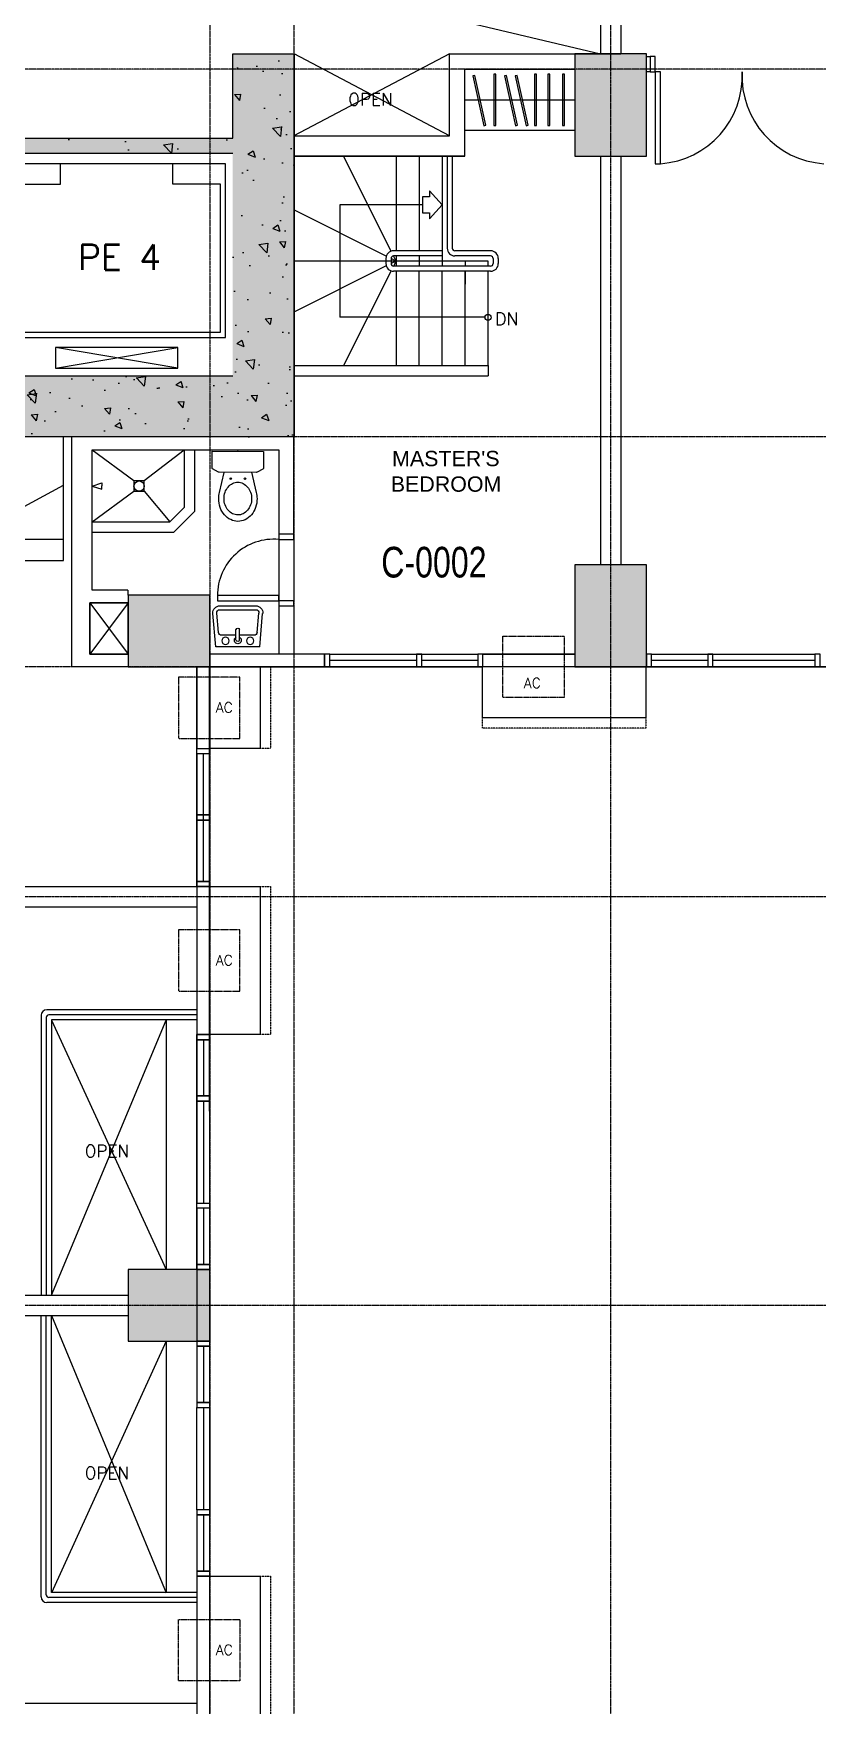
# Model space of a CAD drawing. Header units: inches. Extents: x -189245 to 740841, y -215444 to 469401.
# Drawn here: x -33593 to -25916, y -132898 to -116531 of the extents above; entities that cross this region are included whole.
import ezdxf
from ezdxf.enums import TextEntityAlignment as Align

# ---------------------------------------------------------------- set-up
doc = ezdxf.new("R2010")
doc.units = ezdxf.units.IN
doc.header["$LTSCALE"] = 10
doc.header["$MEASUREMENT"] = 0
for name, pattern in [('GRID NORMAL$0$GRID BASEMENT$0$GRID GROUND$0$GRID$0$$0$PHANTOM', [2.5, 1.25, -0.25, 0.25, -0.25, 0.25, -0.25]), ('HIDDEN', [0.375, 0.25, -0.125]), ('HIDDEN2', [0.1875, 0.125, -0.0625])]:
    doc.linetypes.add(name, pattern=pattern)
for name, color, linetype in [('1', 1, 'Continuous'), ('A-BEAM', 1, 'Continuous'), ('A-CMU PLASTER', 8, 'Continuous'), ('A-CMU WALL', 4, 'Continuous'), ('A-COLUMN HATCH', 252, 'Continuous'), ('A-DOOR', 1, 'Continuous'), ('A-ELEVATOR', 2, 'Continuous'), ('A-EQUIPMENT', 2, 'Continuous'), ('A-EQUIPTMENT', 1, 'Continuous'), ('A-FIXTURES', 2, 'Continuous'), ('A-FIXTURES-RefEdit0', 2, 'Continuous'), ('A-GRID', 8, 'Continuous'), ('A-HATCH COLUMN', 252, 'Continuous'), ('A-HATCH GRAVEL', 8, 'Continuous'), ('A-HATCH-RC', 252, 'Continuous'), ('A-RAILING', 2, 'Continuous'), ('A-SHEARWALL', 6, 'Continuous'), ('A-STAIR', 1, 'Continuous'), ('A-TEXT', 3, 'Continuous'), ('A-UNIT NUMBER', 2, 'Continuous'), ('A-WINDOW', 2, 'Continuous'), ('CABINET', 1, 'Continuous'), ('COLUMN', 6, 'Continuous'), ('TEXT', 3, 'Continuous'), ('TSG- Column Label', 4, 'Continuous'), ('TSG- plaster', 4, 'Continuous'), ('TSG- PRE CAST', 4, 'Continuous'), ('TSG- WALL 100', 244, 'Continuous'), ('TSG-DIM_WINDWS', 1, 'Continuous')]:
    doc.layers.add(name, color=color, linetype=linetype)
doc.layers.add('DEFPOINT', color=7, linetype='Continuous', plot=False)
doc.styles.add('ARIAL', font='ARIAL.TTF', dxfattribs={"width": 0.75})
doc.styles.add('PRSP_Simplex', font='simplex.shx')

# ---------------------------------------------------------------- blocks, each defined once
blk = doc.blocks.new('door600')
at = {"color": 2}
for points in [[(50, 150), (100, 150), (100, 750), (50, 750)], [(50, 150), (0, 150), (0, 0), (50, 0)], [(700, 150), (650, 150), (650, 0), (700, 0)]]:
    blk.add_lwpolyline(points, close=True, dxfattribs=at)
at = {"color": 1}
blk.add_arc((100, 198), 552, 355.0209, 90, dxfattribs=at)
blk = doc.blocks.new('A$C4A62729B')
at = {"layer": 'A-COLUMN HATCH'}
for points in [[(5401, -600), (5401, -2775), (4886, -2775), (4886, -2925), (5401, -2925), (5401, -3750), (6001, -3750), (6001, 0), (1, 0), (1, -2925), (1114, -2925), (1114, -2775), (601, -2775), (601, -600)], [(2214, -2775), (2214, -2925), (3786, -2925), (3786, -2775)], [(2214, -2775), (2214, -2925), (3786, -2925), (3786, -2775)], [(5401, -8400), (5401, -6225), (4886, -6225), (4886, -6075), (5401, -6075), (5401, -5250), (6001, -5250), (6001, -9000), (1, -9000), (1, -6075), (1114, -6075), (1114, -6225), (601, -6225), (601, -8400)], [(2214, -6225), (2214, -6075), (3786, -6075), (3786, -6225)], [(2214, -6225), (2214, -6075), (3786, -6075), (3786, -6225)]]:
    blk.add_hatch(color=256, dxfattribs=at).paths.add_polyline_path(points)
at = {"layer": 'A-HATCH COLUMN'}
for points in [[(6001, 0), (1, 0), (1, -2925), (1114, -2925), (1114, -2775), (601, -2775), (601, -600), (5401, -600), (5401, -2775), (4886, -2775), (4886, -2925), (5401, -2925), (5401, -3750), (6001, -3750)], [(1109, -2775), (4893, -2775), (4893, -2925), (1109, -2925)], [(6001, -9000), (1, -9000), (1, -6075), (1114, -6075), (1114, -6225), (601, -6225), (601, -8400), (5401, -8400), (5401, -6225), (4886, -6225), (4886, -6075), (5401, -6075), (5401, -5250), (6001, -5250)], [(1109, -6225), (4893, -6225), (4893, -6075), (1109, -6075)]]:
    blk.add_hatch(color=256, dxfattribs=at).paths.add_polyline_path(points)
at = {"layer": 'A-HATCH GRAVEL'}
h = blk.add_hatch(dxfattribs=at)
h.set_pattern_fill('AR-CONC', color=256, scale=100, style=0)
h.set_pattern_definition([(50, (-6673.7, -30962.53), (717.26, -62.752), [75, -825]), (355, (-6673.7, -30962.5), (-138.751, 752.192), [60, -660]), (100.4514, (-6613.9, -30967.76), (578.51, 689.44), [63.74, -701.142]), (46.1842, (-6673.7, -30762.5), (1067.24, -165.52), [112.5, -1237.5]), (96.6356, (-6584.7, -30776.3), (934.663, 974.118), [95.61, -1051.713]), (351.1842, (-6673.7, -30762.5), (934.662, 974.12), [90, -990]), (21, (-6573.7, -30812.53), (596.907, -402.619), [75, -825]), (326, (-6573.7, -30812.5), (243.315, 725.15), [60, -660]), (71.4514, (-6523.9, -30846.1), (840.223, 322.53), [63.74, -701.142]), (37.5, (-6673.68, -30962.53), (12.1599, 332.8939), [0, -652, 0, -670, 0, -662.5]), (7.5, (-6673.68, -30962.53), (263.0695, 394.4117), [0, -382, 0, -637, 0, -252.5]), (327.5, (-6896.68, -30962.53), (533.8224, -22.5549), [0, -250, 0, -780, 0, -1035]), (317.5, (-6996.68, -30962.53), (583.186, 100.105), [0, -325, 0, -518, 0, -735])])
h.paths.add_polyline_path([(6001, 0), (1, 0), (1, -2925), (2214, -2925), (3786, -2925), (5401, -2925), (5401, -3750), (6001, -3750)])
h.paths.add_polyline_path([(5401, -600), (5401, -2775), (3786, -2775), (2214, -2775), (601, -2775), (601, -600)], flags=16)
h = blk.add_hatch(dxfattribs=at)
h.set_pattern_fill('AR-CONC', color=256, scale=100, style=0)
h.set_pattern_definition([(310, (-6673.7, 21962.53), (717.26, 62.752), [75, -825]), (5, (-6673.7, 21962.5), (-138.751, -752.192), [60, -660]), (259.5486, (-6613.9, 21967.76), (578.51, -689.44), [63.74, -701.142]), (313.8158, (-6673.7, 21762.5), (1067.24, 165.52), [112.5, -1237.5]), (263.3644, (-6584.7, 21776.3), (934.663, -974.118), [95.61, -1051.713]), (8.8158, (-6673.7, 21762.5), (934.662, -974.12), [90, -990]), (339, (-6573.7, 21812.53), (596.907, 402.619), [75, -825]), (34, (-6573.7, 21812.5), (243.315, -725.15), [60, -660]), (288.5486, (-6523.9, 21846.1), (840.223, -322.53), [63.74, -701.142]), (322.5, (-6673.68, 21962.53), (12.1599, -332.8939), [0, -652, 0, -670, 0, -662.5]), (352.5, (-6673.68, 21962.53), (263.0695, -394.4117), [0, -382, 0, -637, 0, -252.5]), (32.5, (-6896.68, 21962.53), (533.8224, 22.5549), [0, -250, 0, -780, 0, -1035]), (42.5, (-6996.68, 21962.53), (583.186, -100.105), [0, -325, 0, -518, 0, -735])])
h.paths.add_polyline_path([(6001, -9000), (1, -9000), (1, -6075), (2214, -6075), (3786, -6075), (5401, -6075), (5401, -5250), (6001, -5250)])
h.paths.add_polyline_path([(5401, -8400), (5401, -6225), (3786, -6225), (2214, -6225), (601, -6225), (601, -8400)], flags=16)
at = {"layer": 'A-EQUIPTMENT', "color": 1}
for p, q in [((1189, -875), (1189, -675)), ((1189, -675), (2389, -675)), ((2389, -675), (1189, -875)), ((1189, -675), (2389, -875)), ((2389, -675), (2389, -875)), ((3664, -875), (3664, -675)), ((3664, -675), (4864, -675)), ((4864, -675), (3664, -875)), ((3664, -675), (4864, -875)), ((4864, -675), (4864, -875)), ((723, -975), (723, -2675)), ((723, -975), (2854, -975)), ((2389, -875), (1189, -875)), ((2854, -975), (2854, -2675)), ((3198, -975), (3198, -2675)), ((3198, -975), (5329, -975)), ((4864, -875), (3664, -875)), ((5329, -975), (5329, -2675)), ((773, -1025), (773, -2475)), ((773, -1025), (2804, -1025)), ((2804, -1025), (2804, -2475)), ((3248, -1025), (3248, -2475)), ((3248, -1025), (5279, -1025)), ((5279, -1025), (5279, -2475)), ((773, -2475), (1239, -2475)), ((1239, -2475), (1239, -2675)), ((2804, -2475), (2339, -2475)), ((2339, -2475), (2339, -2675)), ((3248, -2475), (3714, -2475)), ((3714, -2475), (3714, -2675)), ((5279, -2475), (4814, -2475)), ((4814, -2475), (4814, -2675)), ((723, -2675), (2854, -2675)), ((5329, -2675), (3198, -2675)), ((723, -6325), (2854, -6325)), ((723, -8025), (723, -6325)), ((1239, -6525), (1239, -6325)), ((2339, -6525), (2339, -6325)), ((2854, -8025), (2854, -6325)), ((5329, -6325), (3198, -6325)), ((3198, -8025), (3198, -6325)), ((3714, -6525), (3714, -6325)), ((4814, -6525), (4814, -6325)), ((5329, -8025), (5329, -6325)), ((773, -6525), (1239, -6525)), ((773, -7975), (773, -6525)), ((2804, -6525), (2339, -6525)), ((2804, -7975), (2804, -6525)), ((3248, -7975), (3248, -6525)), ((3248, -6525), (3714, -6525)), ((5279, -6525), (4814, -6525)), ((5279, -7975), (5279, -6525)), ((773, -7975), (2804, -7975)), ((3248, -7975), (5279, -7975)), ((723, -8025), (2854, -8025)), ((2389, -8125), (1189, -8125)), ((1189, -8125), (1189, -8325)), ((2389, -8325), (1189, -8125)), ((1189, -8325), (2389, -8125)), ((2389, -8325), (2389, -8125)), ((3198, -8025), (5329, -8025)), ((4864, -8125), (3664, -8125)), ((3664, -8125), (3664, -8325)), ((4864, -8325), (3664, -8125)), ((3664, -8325), (4864, -8125)), ((4864, -8325), (4864, -8125)), ((1189, -8325), (2389, -8325)), ((3664, -8325), (4864, -8325))]:
    blk.add_line(p, q, dxfattribs=at)
at = {"layer": 'A-SHEARWALL'}
for p, q in [((6000, 0), (0, 0)), ((0, 0), (0, -2925)), ((6001, -3750), (6001, 0)), ((601, -600), (1898, -600)), ((601, -600), (2951, -600)), ((2951, -600), (2951, -2778)), ((3101, -600), (3101, -2778)), ((3101, -600), (5401, -600)), ((3101, -600), (5401, -600)), ((5401, -2775), (601, -2775)), ((2214, -2775), (601, -2775)), ((2951, -2775), (2214, -2775)), ((2951, -2775), (2214, -2775)), ((3786, -2775), (3101, -2775)), ((3786, -2775), (3101, -2775)), ((1, -2925), (5401, -2925)), ((1, -2925), (2214, -2925)), ((2214, -2925), (3786, -2925)), ((2214, -2925), (3786, -2925)), ((5401, -2925), (5401, -3750)), ((5401, -3750), (6001, -3750)), ((5401, -6075), (5401, -5250)), ((5401, -5250), (6001, -5250)), ((6001, -5250), (6001, -9000)), ((0, -9000), (0, -6075)), ((1, -6075), (5401, -6075)), ((1, -6075), (2214, -6075)), ((2214, -6075), (3786, -6075)), ((2214, -6075), (3786, -6075)), ((5401, -6225), (601, -6225)), ((2214, -6225), (601, -6225)), ((2951, -6225), (2214, -6225)), ((2951, -6225), (2214, -6225)), ((3786, -6225), (3101, -6225)), ((3786, -6225), (3101, -6225)), ((601, -8400), (1898, -8400)), ((601, -8400), (2951, -8400)), ((3101, -8400), (5401, -8400)), ((3101, -8400), (5401, -8400)), ((6000, -9000), (0, -9000))]:
    blk.add_line(p, q, dxfattribs=at)
at = {"layer": 'A-SHEARWALL', "color": 2}
for p, q in [((2951, -600), (2951, -2775)), ((3101, -600), (3101, -2775)), ((2951, -8400), (2951, -6222)), ((2951, -8400), (2951, -6225)), ((3101, -8400), (3101, -6222)), ((3101, -8400), (3101, -6225))]:
    blk.add_line(p, q, dxfattribs=at)
at = {"layer": 'A-WINDOW', "color": 1}
blk.add_line((2951, -6225), (3101, -6225), dxfattribs=at)
at = {"layer": 'A-TEXT', "linetype": 'Continuous', "style": 'PRSP_Simplex'}
for s, p in [('PE 1', (1748, -1700)), ('PE 2', (4292, -1700)), ('PE 3', (1748, -7240)), ('PE 4', (4292, -7240))]:
    blk.add_text(s, height=250, dxfattribs=at).set_placement(p, align=Align.MIDDLE)
blk = doc.blocks.new('LAV')
for p, q in [((-214, 0), (-243, -326)), ((214, 0), (-214, 0)), ((214, 0), (243, -326)), ((-189, -139), (-206, -329)), ((-18, -112), (-159, -112)), ((-18, -63), (-18, -170)), ((18, -63), (18, -170)), ((159, -112), (18, -112)), ((189, -139), (206, -329)), ((-176, -362), (176, -362)), ((-176, -400), (176, -400))]:
    blk.add_line(p, q)
for centre in [(-121, -58), (121, -58)]:
    blk.add_circle(centre, 36)
for centre, radius, start, end in [((-159, -142), 30, 90, 174.9088), ((0, -63), 34.1, 301.2757, 238.7243), ((0, -71), 19.7, 25.7914, 154.2086), ((159, -142), 30, 5.0912, 90), ((-176, -332), 68, 174.9088, 270), ((0, -161), 19.7, 205.7914, 334.2086), ((176, -332), 68, 270, 5.0912), ((-176, -332), 30, 174.9088, 270), ((176, -332), 30, 270, 5.0912)]:
    blk.add_arc(centre, radius, start, end)
blk = doc.blocks.new('A$C08CD07C5')
at = {"color": 2}
blk.add_point((0, 0, 0), dxfattribs=at)
at = {"layer": 'A-FIXTURES-RefEdit0', "color": 2, "elevation": 0}
for points in [[(212, -137), (131, -279, -0.280752), (121, -284), (55, -281, -0.142156), (49, -280), (-267, -98, -0.142156), (-271, -94), (-307, -37, -0.256929), (-307, -28), (-225, 115), (212, -137)], [(8, -256), (-50, -449, -0.058452), (-74, -506, -0.084144), (-130, -574, -0.091347), (-200, -615, -0.103801), (-279, -626, -0.114727), (-348, -605, -0.114727), (-400, -556, -0.103801), (-430, -483, -0.091347), (-430, -401, -0.084144), (-399, -319, -0.058452), (-363, -270), (-224, -123)]]:
    blk.add_lwpolyline(points, format="xyb", dxfattribs=at)
blk.add_lwpolyline([(-354, -345, -0.084254), (-314, -296, -0.091411), (-263, -266, -0.103766), (-207, -258, -0.114587), (-157, -273, -0.114587), (-119, -309, -0.103766), (-98, -362, -0.091411), (-98, -420, -0.084254), (-120, -479, -0.084254), (-160, -528, -0.091411), (-211, -558, -0.103766), (-267, -566, -0.114587), (-317, -551, -0.114587), (-355, -515, -0.103766), (-376, -463, -0.091411), (-376, -404, -0.084254)], format="xyb", close=True, dxfattribs=at)
at = {"layer": 'A-FIXTURES-RefEdit0', "color": 2}
for centre in [(-200, -208, 0), (-79, -278, 0)]:
    blk.add_circle(centre, 6.77, dxfattribs=at)
blk = doc.blocks.new('SHOWERHD')
at = {"layer": 'A-FIXTURES', "color": 2}
for p, q in [((-31, 93), (0, 93)), ((0, 0), (-31, 93)), ((0, 0), (31, 93)), ((31, 93), (0, 93))]:
    blk.add_line(p, q, dxfattribs=at)
blk = doc.blocks.new('A$C453973B5')
at = {"layer": 'A-CMU WALL', "linetype": 'Continuous'}
blk.add_line((1125, -125), (0, -125), dxfattribs=at)
blk.add_line((1125, -125), (0, -125), dxfattribs=at)
at = {"layer": 'A-CMU WALL'}
blk.add_line((5925, -125), (7025, -125), dxfattribs=at)
at = {"layer": 'A-WINDOW', "color": 1, "ltscale": 100}
for p, q in [((1175, 0), (2625, 0)), ((4325, 0), (5925, 0)), ((1175, -125), (2650, -125)), ((4325, -125), (5950, -125))]:
    blk.add_line(p, q, dxfattribs=at)
at = {"layer": 'A-WINDOW'}
for p, q in [((1125, -125), (1175, -125)), ((2025, -63), (1175, -63)), ((2025, -125), (2075, -125)), ((2625, -63), (2075, -63)), ((2675, -125), (2625, -125)), ((4277, -125), (4327, -125)), ((4875, -63), (4325, -63)), ((4875, -125), (4925, -125)), ((5925, -63), (4925, -63)), ((5975, -125), (5925, -125))]:
    blk.add_line(p, q, dxfattribs=at)
at = {"layer": 'A-WINDOW', "color": 1}
for p, q in [((1125, -125), (2675, -125)), ((1125, -125), (2675, -125)), ((4327, -125), (5925, -125))]:
    blk.add_line(p, q, dxfattribs=at)
at = {"layer": 'A-WINDOW'}
for points in [[(1175, 0), (1125, 0), (1125, -125), (1175, -125)], [(2075, 0), (2025, 0), (2025, -125), (2075, -125)], [(2675, 0), (2625, 0), (2625, -125), (2675, -125)], [(4325, 0), (4275, 0), (4275, -125), (4325, -125)], [(4925, 0), (4875, 0), (4875, -125), (4925, -125)], [(5975, 0), (5925, 0), (5925, -125), (5975, -125)]]:
    blk.add_lwpolyline(points, close=True, dxfattribs=at)
at = {"layer": 'TSG- PRE CAST', "ltscale": 100}
for points in [[(1125, 0), (0, 0), (0, -125), (1125, -125)], [(2675, 0), (3575, 0), (3575, -125), (2675, -125)]]:
    blk.add_lwpolyline(points, close=True, dxfattribs=at)
blk = doc.blocks.new('A$C4AF21D53')
at = {"layer": 'A-CMU WALL'}
for p, q in [((-125, -2150), (-125, 0)), ((0, -2150), (0, 0)), ((-125, -14050), (-125, -11600)), ((0, -14050), (0, -11600))]:
    blk.add_line(p, q, dxfattribs=at)
for points in [[(0, 0), (-125, 0), (-125, -800), (0, -800)], [(0, -5900), (-125, -5900), (-125, -6600), (0, -6600)], [(0, -8900), (-125, -8900), (-125, -11600), (0, -11600)], [(0, -13850), (-125, -13850), (-125, -14050), (0, -14050)]]:
    blk.add_lwpolyline(points, close=True, dxfattribs=at)
at = {"layer": 'A-WINDOW', "color": 2, "linetype": 'Continuous'}
for p, q in [((-62, -1450), (-62, -850)), ((-62, -1500), (-62, -1450)), ((-62, -2100), (-62, -1500)), ((-125, -5900), (-125, -3600)), ((0, -5900), (0, -3600)), ((-62, -3650), (-62, -4200)), ((-62, -4250), (-62, -5250)), ((-62, -5300), (-62, -5850)), ((-62, -6650), (-62, -7200)), ((-62, -7250), (-62, -8250)), ((-62, -8300), (-62, -8850)), ((-125, -10443), (-125, -10350)), ((0, -10443), (0, -10350)), ((-62, -11650), (-62, -12200)), ((-62, -12250), (-62, -13250)), ((-62, -13300), (-62, -13850))]:
    blk.add_line(p, q, dxfattribs=at)
for points in [[(-125, -800), (0, -800), (0, -850), (-125, -850)], [(0, -1450), (-125, -1450), (-125, -1500), (0, -1500)], [(0, -2100), (-125, -2100), (-125, -2150), (0, -2150)], [(-125, -2150), (0, -2150), (0, -2100), (-125, -2100)], [(-125, -3650), (0, -3650), (0, -3600), (-125, -3600)], [(-125, -4250), (0, -4250), (0, -4200), (-125, -4200)], [(0, -5300), (-125, -5300), (-125, -5250), (0, -5250)], [(0, -5850), (-125, -5850), (-125, -5900), (0, -5900)], [(-125, -6650), (0, -6650), (0, -6600), (-125, -6600)], [(0, -7200), (-125, -7200), (-125, -7250), (0, -7250)], [(0, -8250), (-125, -8250), (-125, -8300), (0, -8300)], [(-125, -8900), (0, -8900), (0, -8850), (-125, -8850)], [(-125, -11650), (0, -11650), (0, -11600), (-125, -11600)], [(0, -12200), (-125, -12200), (-125, -12250), (0, -12250)], [(0, -13250), (-125, -13250), (-125, -13300), (0, -13300)]]:
    blk.add_lwpolyline(points, close=True, dxfattribs=at)
at = {"layer": 'A-WINDOW', "color": 1, "linetype": 'Continuous'}
for points in [[(-125, -1450), (0, -1450), (0, -850), (-125, -850)], [(-125, -2100), (0, -2100), (0, -1500), (-125, -1500)], [(-125, -4200), (0, -4200), (0, -3650), (-125, -3650)], [(-125, -5250), (0, -5250), (0, -4250), (-125, -4250)], [(-125, -5850), (0, -5850), (0, -5300), (-125, -5300)], [(-125, -7200), (0, -7200), (0, -6650), (-125, -6650)], [(0, -8250), (-125, -8250), (-125, -7250), (0, -7250)], [(-125, -8850), (0, -8850), (0, -8300), (-125, -8300)], [(-125, -12200), (0, -12200), (0, -11650), (-125, -11650)], [(-125, -13250), (0, -13250), (0, -12250), (-125, -12250)], [(-125, -13850), (0, -13850), (0, -13300), (-125, -13300)]]:
    blk.add_lwpolyline(points, close=True, dxfattribs=at)

msp = doc.modelspace()

# ---------------------------------------------------------------- hatches: boundary and pattern name
at = {"layer": 'COLUMN'}
h = msp.add_hatch(color=253, dxfattribs=at)
h.paths.add_polyline_path([(-43716.96423, -115430.85693), (-43716.96423, -116530.85693), (-43016.96423, -116530.85693), (-43016.96423, -115430.85693)])
h.paths.add_polyline_path([(-37042.0004, -128580.85704), (-35942.00081, -128580.85693), (-35942.00053, -129380.85693), (-37042.0004, -129380.85704)])
h.paths.add_polyline_path([(-43717.0004, -124630.85693), (-42717.0004, -124630.85693), (-42717.0004, -125330.85693), (-43717.0004, -125330.85693)])
h.paths.add_polyline_path([(-43717.0004, -107330.85693), (-42717.0004, -107330.85693), (-42717.0004, -106630.85693), (-43717.0004, -106630.85693)])
h.paths.add_polyline_path([(-43717.0004, -99330.85985), (-42817.0004, -99330.85985), (-42817.0004, -98630.85985), (-43717.0004, -98630.85985)])
h.paths.add_polyline_path([(-43717.0004, -95230.85693), (-42917.0004, -95230.85693), (-42917.0004, -94530.85693), (-43717.0004, -94530.85693)])
h.paths.add_polyline_path([(-22292.0004, -117730.85693), (-21592.0004, -117730.85693), (-21592.0004, -116730.85693), (-22292.0004, -116730.85693)])
h.paths.add_polyline_path([(-10292.0004, -117730.85693), (-9592.0004, -117730.85693), (-9592.0004, -116730.85693), (-10292.0004, -116730.85693)])
h.paths.add_polyline_path([(-13291.64226, -110230.85693), (-12591.64226, -110230.85693), (-12591.64226, -109230.85693), (-13291.64226, -109230.85693)])
h.paths.add_polyline_path([(-16292.0004, -117730.85693), (-15592.0004, -117730.85693), (-15592.0004, -116730.85693), (-16292.0004, -116730.85693)])
h.paths.add_polyline_path([(-37042.0004, -102580.85693), (-35942.00081, -102580.85683), (-35942.00053, -103380.85683), (-37042.0004, -103380.85693)])
h.paths.add_polyline_path([(-32667.0004, -103330.85693), (-31867.0004, -103330.85693), (-31867.0004, -102630.85693), (-32667.0004, -102630.85693)])
h.paths.add_polyline_path([(-32667.0004, -129330.85693), (-31867.0004, -129330.85693), (-31867.0004, -128630.85693), (-32667.0004, -128630.85693)])
h.paths.add_polyline_path([(-19292.0004, -110230.85693), (-18592.0004, -110230.85693), (-18592.0004, -109230.85693), (-19292.0004, -109230.85693)])
h.paths.add_polyline_path([(-25292.0004, -110230.85693), (-24592.0004, -110230.85693), (-24592.0004, -109230.85693), (-25292.0004, -109230.85693)])
h.paths.add_polyline_path([(-28292.00041, -117730.85693), (-27592.00041, -117730.85693), (-27592.00041, -116730.85693), (-28292.00041, -116730.85693)])
h.paths.add_polyline_path([(-10292.0004, -122730.85693), (-9592.0004, -122730.85693), (-9592.0004, -121730.85693), (-10292.0004, -121730.85693)])
h.paths.add_polyline_path([(-16292.0004, -122730.85693), (-15592.0004, -122730.85693), (-15592.0004, -121730.85693), (-16292.0004, -121730.85693)])
h.paths.add_polyline_path([(-22292.0004, -122730.85693), (-21592.0004, -122730.85693), (-21592.0004, -121730.85693), (-22292.0004, -121730.85693)])
h.paths.add_polyline_path([(-28292.00041, -122730.85693), (-27592.00041, -122730.85693), (-27592.00041, -121730.85693), (-28292.00041, -121730.85693)])
h.paths.add_polyline_path([(-32667.0004, -109930.85693), (-31867.0004, -109930.85693), (-31867.0004, -109230.85693), (-32667.0004, -109230.85693)])
h.paths.add_polyline_path([(-43717.0004, -132626.32537), (-42817.0004, -132626.32537), (-42817.0004, -133326.32537), (-43717.0004, -133326.32537)])
h.paths.add_polyline_path([(-43717.0004, -136730.85693), (-42917.0004, -136730.85693), (-42917.0004, -137430.85693), (-43717.0004, -137430.85693)])
h.paths.add_polyline_path([(-32667.0004, -122030.85693), (-32667.0004, -122730.85693), (-31867.0004, -122730.85693), (-31867.0004, -122030.85693)])
edge = h.paths.add_edge_path()
edge.add_line((-32666.24158, -109880.85693), (-32667.0004, -109230.85693))
edge.add_line((-32667.0004, -109230.85693), (-31867.0004, -109230.85693))

# ---------------------------------------------------------------- linework, layer by layer
at = {"layer": '1'}
for p, q in [((-32667.0004, -122105.85693), (-33041.98343, -122605.85693)), ((-33041.98342, -122105.85693), (-32667.0004, -122605.85693))]:
    msp.add_line(p, q, dxfattribs=at)
at = {"layer": 'A-BEAM', "color": 4}
msp.add_lwpolyline([(-31867.0004, -124880.8566), (-31992.0004, -124880.8566), (-31992.0004, -126330.85367), (-31867.0004, -126330.85367)], close=True, dxfattribs=at)
at = {"layer": 'A-CMU PLASTER'}
for p, q in [((-29519.00041, -116730.85693), (-27842.0004, -116730.85693)), ((-29369.00041, -117733.84181), (-31042.0004, -117733.84181))]:
    msp.add_line(p, q, dxfattribs=at)
at = {"layer": 'A-CMU WALL', "color": 2, "linetype": 'Continuous'}
for p, q in [((-31042.0004, -119780.84181), (-29142.0004, -119780.84181)), ((-29142.0004, -119780.84181), (-29142.0004, -119882.84181)), ((-31042.0004, -119882.84181), (-29142.0004, -119882.84181))]:
    msp.add_line(p, q, dxfattribs=at)
at = {"layer": 'A-CMU WALL', "linetype": 'Continuous'}
for p, q in [((-32667.0004, -122483.84181), (-32667.0004, -122133.84181)), ((-31867.0004, -122730.85693), (-31867.0004, -123530.85693)), ((-28290.4137, -122605.85693), (-29192.14497, -122605.85693)), ((-31867.0004, -125080.85693), (-31867.0004, -124880.85693))]:
    msp.add_line(p, q, dxfattribs=at)
at = {"layer": 'A-CMU WALL'}
for p, q in [((-33041.98343, -122305.85693), (-33041.98343, -122555.85693)), ((-28042.0004, -122730.85693), (-27592.0004, -122730.85693)), ((-31867.0004, -126330.85401), (-31867.0004, -124880.85693)), ((-31867.0004, -129077.41043), (-31867.14229, -128627.40751)), ((-31867.0004, -128877.41043), (-31867.14229, -129327.41335)), ((-31867.0004, -134330.85401), (-31867.0004, -132880.85693))]:
    msp.add_line(p, q, dxfattribs=at)
at = {"layer": 'A-CMU WALL', "color": 1}
for p, q in [((-33417.1804, -128880.85693), (-32292.1804, -126189.85693)), ((-33417.1804, -126189.85693), (-32292.1804, -128630.70831)), ((-32292.1804, -126189.85693), (-32292.1804, -128630.85693)), ((-33417.1804, -129080.85693), (-32292.1804, -131792.85693)), ((-32292.1804, -129330.70831), (-33417.1804, -131792.85693)), ((-32292.1804, -129330.70831), (-32292.1804, -131792.85693))]:
    msp.add_line(p, q, dxfattribs=at)
at = {"layer": 'A-DOOR', "ltscale": 500}
msp.add_line((-31192.0004, -121483.84181), (-31192.0004, -122083.84181), dxfattribs=at)
at = {"layer": 'A-DOOR'}
msp.add_line((-31042.0004, -121483.84181), (-31042.0004, -122083.84181), dxfattribs=at)
at = {"layer": 'A-DOOR', "color": 1}
msp.add_lwpolyline([(-27555.00041, -116905.85693), (-27505.00041, -116905.85693), (-27505.00041, -116755.85693), (-27555.00041, -116755.85693)], close=True, dxfattribs=at)
at = {"layer": 'A-DOOR', "color": 2}
msp.add_lwpolyline([(-27505.00041, -116905.85693), (-27505.00041, -117805.85693), (-27455.00041, -117805.85693), (-27455.00041, -116905.85693)], close=True, dxfattribs=at)
at = {"layer": 'A-DOOR', "color": 1}
for centre, start, end in [((-27511.98325, -116949.64301), 273.807539825, 2.832223043), ((-25797.86361, -116949.64301), 177.167776957, 266.192460175)]:
    msp.add_arc(centre, 858.10799, start, end, dxfattribs=at)
at = {"layer": 'A-ELEVATOR', "color": 1}
msp.add_line((-38543.48776, -114237.08773), (-28042.00041, -116730.85693), dxfattribs=at)
at = {"layer": 'A-EQUIPMENT', "ltscale": 100}
for points in [[(-31872.9138, -122730.85687), (-31372.9138, -122730.85687), (-31372.9138, -123530.85687), (-31872.9138, -123530.85687)], [(-27597.9138, -122730.85687), (-27597.9138, -123230.85687), (-29197.9138, -123230.85687), (-29197.9138, -122730.85687)], [(-31872.9138, -124880.85687), (-31372.9138, -124880.85687), (-31372.9138, -126330.85395), (-31872.9138, -126330.85395)], [(-31872.9138, -131630.8598), (-31372.9138, -131630.8598), (-31372.9138, -134330.85395), (-31872.9138, -134330.85395)]]:
    msp.add_lwpolyline(points, dxfattribs=at)
at = {"layer": 'A-EQUIPTMENT', "color": 1, "linetype": 'HIDDEN2'}
msp.add_line((-32622.9138, -122730.85687), (-32022.9138, -122730.85687), dxfattribs=at)
for points in [[(-28997.9138, -123030.85687), (-28997.9138, -122430.85687), (-28397.9138, -122430.85687), (-28397.9138, -123030.85687)], [(-31572.9138, -122830.85687), (-32172.9138, -122830.85687), (-32172.9138, -123430.85687), (-31572.9138, -123430.85687)], [(-31572.9138, -125305.85687), (-32172.9138, -125305.85687), (-32172.9138, -125905.85687), (-31572.9138, -125905.85687)], [(-31572.9138, -132655.85687), (-32172.9138, -132655.85687), (-32172.9138, -132055.85687), (-31572.9138, -132055.85687)]]:
    msp.add_lwpolyline(points, close=True, dxfattribs=at)
at = {"layer": 'A-EQUIPTMENT', "linetype": 'HIDDEN'}
for points in [[(-31372.9138, -122730.85687), (-31272.9138, -122730.85687), (-31272.9138, -123530.85687), (-31372.9138, -123530.85687)], [(-27597.9138, -123230.85687), (-27597.9138, -123330.85687), (-29197.9138, -123330.85687), (-29197.9138, -123230.85687)], [(-31372.9138, -124880.85687), (-31272.9138, -124880.85687), (-31272.9138, -126330.85395), (-31372.9138, -126330.85395)], [(-31372.9138, -131630.8598), (-31272.9138, -131630.8598), (-31272.9138, -134330.85395), (-31372.9138, -134330.85395)]]:
    msp.add_lwpolyline(points, dxfattribs=at)
at = {"layer": 'A-FIXTURES', "color": 1, "linetype": 'Continuous'}
for p, q in [((-32608.81268, -120911.82666), (-33017.00039, -120608.84178)), ((-32117.00039, -120608.84178), (-32508.81268, -120911.82666)), ((-33017.00039, -121311.82666), (-32608.81268, -121011.82666)), ((-32508.81268, -121011.82666), (-32258.42174, -121311.82666))]:
    msp.add_line(p, q, dxfattribs=at)
at = {"layer": 'A-FIXTURES'}
for p, q in [((-32117.00039, -120608.84178), (-32117.00039, -121170.4053)), ((-32017.00039, -120608.84178), (-32017.00039, -121211.82666)), ((-32258.42174, -121311.82666), (-32117.00039, -121170.4053)), ((-32217.00039, -121411.82666), (-32017.00039, -121211.82666)), ((-33017.00039, -121311.82666), (-32258.42174, -121311.82666)), ((-33017.00039, -121411.82666), (-32217.00039, -121411.82666))]:
    msp.add_line(p, q, dxfattribs=at)
msp.add_lwpolyline([(-32508.81268, -120911.82666), (-32608.81268, -120911.82666), (-32608.81268, -121011.82666), (-32508.81268, -121011.82666)], close=True, dxfattribs=at)
msp.add_circle((-32558.81268, -120961.82666), 50, dxfattribs=at)
at = {"layer": 'A-GRID', "linetype": 'GRID NORMAL$0$GRID BASEMENT$0$GRID GROUND$0$GRID$0$$0$PHANTOM'}
for p, q in [((-31042.0004, -82882.74088), (-31042.0004, -143550.89361)), ((-27942.0004, -82882.74088), (-27942.00042, -143550.89361)), ((-31867.0004, -84382.67838), (-31867.0004, -143551.15966)), ((8258.22275, -116880.8569), (-53786.76847, -116880.8569)), ((8258.22275, -120480.8569), (-53786.76847, -120480.8569)), ((8258.22275, -122730.8569), (-53786.76847, -122730.8569)), ((8258.22275, -124980.8569), (-53786.76847, -124980.8569)), ((8258.22275, -128980.8569), (-53786.76847, -128980.8569))]:
    msp.add_line(p, q, dxfattribs=at)
at = {"layer": 'A-HATCH-RC', "color": 4, "lineweight": 0, "ltscale": 500}
msp.add_line((-31867.0004, -125080.85693), (-31867.0004, -126330.85401), dxfattribs=at)
at = {"layer": 'A-RAILING'}
for p, q in [((-29542.0004, -117733.84181), (-29542.0004, -118633.84206)), ((-29492.0004, -117733.84181), (-29492.0004, -118633.84206)), ((-30142.0004, -118733.84181), (-30142.0004, -118783.84225)), ((-30092.0004, -118733.84181), (-30092.0004, -118783.84206)), ((-29592.0004, -118658.84181), (-30067.0004, -118658.84181)), ((-29592.0004, -118708.84181), (-30067.0004, -118708.84181)), ((-29117.00048, -118808.84181), (-30067.0004, -118808.84181)), ((-29117.0004, -118658.84206), (-29466.99977, -118658.84206)), ((-29117.00048, -118708.84206), (-29466.9993, -118708.84206)), ((-29092.0004, -118733.84181), (-29092.0004, -118783.84206)), ((-29042.0004, -118733.84181), (-29042.0004, -118783.84225)), ((-29117.0004, -118858.84181), (-30067.0004, -118858.84181)), ((-33517.00099, -126141.82669), (-33517.00099, -128880.85694)), ((-33467.00099, -126161.82669), (-33467.00099, -128880.85694)), ((-31992.0004, -126086.82669), (-33462.00099, -126086.82669)), ((-31992.0004, -126136.82669), (-33442.00099, -126136.82669)), ((-33517.0004, -131834.81039), (-33517.0004, -129080.85694)), ((-33467.0004, -131814.81039), (-33467.0004, -129080.85694)), ((-31992.0004, -131889.81039), (-33462.0004, -131889.81039)), ((-31992.0004, -131839.81039), (-33442.0004, -131839.81039))]:
    msp.add_line(p, q, dxfattribs=at)
at = {"layer": 'A-RAILING', "color": 1}
for p, q in [((-31992.0004, -126186.82669), (-33417.00099, -126186.82669)), ((-33417.00099, -126186.82669), (-33417.00099, -128880.85694)), ((-33417.0004, -131789.81039), (-33417.0004, -129080.85694)), ((-31992.0004, -131789.81039), (-33417.0004, -131789.81039))]:
    msp.add_line(p, q, dxfattribs=at)
at = {"layer": 'A-RAILING'}
for centre, radius, start, end in [((-29467.0004, -118633.84206), 75, 180, 270), ((-29467.0004, -118633.84206), 25, 180, 270), ((-30067.0004, -118733.84181), 75, 90, 180), ((-30067.0004, -118783.84181), 75, 180, 270), ((-30067.0004, -118733.84181), 25, 90, 180), ((-30067.0004, -118783.84181), 25, 180, 270), ((-29117.0004, -118733.84181), 75, 0, 90), ((-29117.0004, -118733.84181), 25, 0, 90), ((-29117.0004, -118783.84181), 25, 270, 0), ((-29117.0004, -118783.84181), 75, 270, 0), ((-33462.00099, -126141.82669), 55, 90, 180), ((-33442.00099, -126161.82669), 25, 90, 180), ((-33462.0004, -131834.81039), 55, 180, 270), ((-33442.0004, -131814.81039), 25, 180, 270)]:
    msp.add_arc(centre, radius, start, end, dxfattribs=at)
at = {"layer": 'A-SHEARWALL'}
msp.add_line((-31042.0004, -116730.85693), (-31042.0004, -120480.85693), dxfattribs=at)
at = {"layer": 'A-STAIR'}
for p, q in [((-30090.4007, -118662.58575), (-30557.3997, -117733.84181)), ((-30042.0004, -117733.84181), (-30042.0004, -118658.84181)), ((-29817.0004, -117733.84181), (-29817.0004, -118658.84181)), ((-29592.0004, -117733.84181), (-29592.0004, -118808.84181)), ((-30138.33289, -118710.67556), (-31042.0004, -118258.84181)), ((-29785.12526, -118208.84181), (-30592.0004, -118208.84181)), ((-30042.0004, -118758.84181), (-31042.0004, -118758.84181)), ((-30138.33289, -118807.00806), (-31042.0004, -119258.84181)), ((-30042.0004, -118758.84181), (-30092.0004, -118733.84181)), ((-29367.0004, -118758.84181), (-30092.0004, -118758.84181)), ((-29142.0004, -118758.84181), (-30092.0004, -118758.84181)), ((-30042.0004, -118758.84181), (-30092.0004, -118783.84181)), ((-30042.0004, -118758.84181), (-30067.14163, -118708.84221)), ((-30042.0004, -118758.84181), (-30067.14163, -118808.84141)), ((-30042.0004, -118708.84181), (-30042.0004, -118808.84181)), ((-29817.0004, -118708.84181), (-29817.0004, -118808.84181)), ((-29367.0004, -118758.84181), (-29367.0004, -118808.84181)), ((-29142.0004, -118808.84181), (-29142.0004, -118758.84181)), ((-30090.4007, -118855.09787), (-30555.89121, -119780.84181)), ((-30042.0004, -118858.84181), (-30042.0004, -119780.84181)), ((-30042.0004, -118858.84181), (-30042.0004, -119033.84181)), ((-29817.0004, -119780.84181), (-29817.0004, -118858.84181)), ((-29592.0004, -119780.84181), (-29592.0004, -118858.84181)), ((-29367.0004, -119780.84181), (-29367.0004, -118858.84181)), ((-29367.0004, -118858.84181), (-29367.0004, -118983.84181)), ((-29142.0004, -119780.84181), (-29142.0004, -118858.84181)), ((-29170.14979, -119308.84181), (-30592.0004, -119308.84181)), ((-29142.0004, -119780.84181), (-29142.0004, -119780.84181))]:
    msp.add_line(p, q, dxfattribs=at)
at = {"layer": 'A-STAIR', "linetype": 'Continuous'}
for p, q in [((-33296.98343, -121690.85697), (-33296.98343, -120480.85697)), ((-34186.98341, -121690.85697), (-33296.98343, -121690.85697))]:
    msp.add_line(p, q, dxfattribs=at)
at = {"layer": 'A-STAIR', "color": 2}
msp.add_lwpolyline([(-29716.30513, -118345.34181), (-29592.0004, -118208.84181), (-29716.30513, -118072.34181), (-29716.30513, -118130.84181), (-29785.12526, -118130.84181), (-29785.12526, -118286.84181), (-29716.30513, -118286.84181)], close=True, dxfattribs=at)
at = {"layer": 'A-STAIR'}
msp.add_lwpolyline([(-30592.0004, -118208.84181), (-30592.0004, -119308.84181)], dxfattribs=at)
at = {"layer": 'A-STAIR', "linetype": 'Continuous'}
for points in [[(-34187.13315, -121431.99037), (-33296.98343, -120951.77799)], [(-33296.98343, -121485.85691), (-34186.98341, -121485.85695)]]:
    msp.add_lwpolyline(points, dxfattribs=at)
at = {"layer": 'A-STAIR', "color": 2}
msp.add_circle((-29142.0004, -119308.84181), 30, dxfattribs=at)
at = {"layer": 'CABINET', "color": 2, "linetype": 'HIDDEN', "ltscale": 500}
msp.add_line((-29369.00041, -117180.85693), (-28292.00041, -117180.85693), dxfattribs=at)
at = {"layer": 'CABINET', "color": 1, "linetype": 'Continuous'}
msp.add_lwpolyline([(-29369.00041, -117480.85693), (-29369.00041, -116880.85693), (-28292.00041, -116880.85693), (-28292.00041, -117480.85693)], close=True, dxfattribs=at)
at = {"layer": 'CABINET', "color": 2}
for points in [[(-29184.66152, -117433.92166), (-29165.13211, -117429.60865), (-29272.95738, -116941.37335), (-29292.48679, -116945.68636)], [(-29085.71658, -117430.85693), (-29065.71658, -117430.85693), (-29065.71658, -116930.85693), (-29085.71658, -116930.85693)], [(-28872.16152, -117433.92166), (-28852.63211, -117429.60865), (-28960.45738, -116941.37335), (-28979.98679, -116945.68636)], [(-28769.8944, -117433.92166), (-28750.36499, -117429.60865), (-28858.19026, -116941.37335), (-28877.71967, -116945.68636)], [(-28687.86148, -117430.85693), (-28667.86148, -117430.85693), (-28667.86148, -116930.85693), (-28687.86148, -116930.85693)], [(-28558.21658, -117430.85693), (-28538.21658, -117430.85693), (-28538.21658, -116930.85693), (-28558.21658, -116930.85693)], [(-28414.37549, -117430.85693), (-28394.37549, -117430.85693), (-28394.37549, -116930.85693), (-28414.37549, -116930.85693)]]:
    msp.add_lwpolyline(points, close=True, dxfattribs=at)
at = {"layer": 'COLUMN', "linetype": 'Continuous'}
for p, q in [((-31867.0004, -122030.85693), (-32667.0004, -122030.85693)), ((-32667.0004, -122030.85693), (-32667.0004, -122730.85693)), ((-31867.0004, -122730.85693), (-31867.0004, -122030.85693)), ((-32667.0004, -122730.85693), (-31867.0004, -122730.85693))]:
    msp.add_line(p, q, dxfattribs=at)
for points in [[(-28292.00041, -117730.85693), (-27592.00041, -117730.85693), (-27592.00041, -116730.85693), (-28292.00041, -116730.85693)], [(-28292.00041, -122730.85693), (-27592.00041, -122730.85693), (-27592.00041, -121730.85693), (-28292.00041, -121730.85693)], [(-32667.0004, -129330.85693), (-31867.0004, -129330.85693), (-31867.0004, -128630.85693), (-32667.0004, -128630.85693)]]:
    msp.add_lwpolyline(points, close=True, dxfattribs=at)
at = {"layer": 'DEFPOINT'}
msp.add_lwpolyline([(3757.9996, -109230.8569), (3757.9996, -122730.85693), (-31872.9138, -122730.85687), (-31867.00037, -140130.8569), (-38342.0004, -140131.32457), (-38341.9926, -142444.32359), (-43717.0004, -142443.39024), (-43717.0004, -89518.32359), (-38342.0004, -89518.32359), (-38342.0004, -91830.8569), (-31867.0004, -91831.32457), (-31864.74059, -109230.85699)], close=True, dxfattribs=at)
at = {"layer": 'TSG- Column Label', "color": 1, "linetype": 'Continuous'}
msp.add_line((-32667.0004, -128880.85693), (-32667.0004, -129086.82551), dxfattribs=at)
at = {"layer": 'TSG- plaster', "color": 4, "linetype": 'Continuous'}
for p, q in [((-28042.0004, -117730.85693), (-28042.0004, -121730.85693)), ((-27842.00042, -117730.85693), (-27842.00042, -121730.85693)), ((-33016.98343, -121980.85693), (-33016.98343, -120605.85693)), ((-33016.98343, -120605.85693), (-31192.0004, -120605.85693)), ((-31192.0004, -120605.85693), (-31192.0004, -121433.84181)), ((-31042.0004, -121433.84181), (-31042.0004, -120480.85693)), ((-32667.75921, -121980.85693), (-33016.98343, -121980.85693)), ((-32667.0004, -122030.85693), (-32667.0004, -121980.85693)), ((-32667.0004, -122105.85693), (-33041.98343, -122105.85693)), ((-33041.98343, -122105.85693), (-32667.75921, -122105.85693)), ((-31192.0004, -122133.84181), (-31192.0004, -122605.85693)), ((-31042.0004, -122133.84181), (-31042.0004, -122605.85693)), ((-35917.00014, -124880.82669), (-31992.0004, -124880.82669)), ((-36017.00014, -125080.82669), (-31992.0004, -125080.82669)), ((-35942.00065, -128880.85694), (-32667.0004, -128880.85694)), ((-35942.00064, -129080.85457), (-32667.0004, -129080.85457)), ((-35917.04545, -132875.43437), (-31992.0004, -132875.43437))]:
    msp.add_line(p, q, dxfattribs=at)
for points in [[(-27842.0004, -109355.85955), (-27842.0004, -116733.84181)], [(-31042.0004, -115230.85693), (-29692.0004, -115230.85693), (-29692.0004, -114433.84181), (-28042.0004, -114433.84181), (-28042.0004, -116733.84181)], [(-31042.0004, -117533.84181), (-29519.00041, -117533.84181), (-29519.00041, -116730.85693), (-28292.00041, -116730.85693)], [(-31042.0004, -117733.84181), (-29369.00041, -117733.84181), (-29369.00041, -116880.85693), (-28289.27509, -116880.85693)], [(-32667.0004, -122730.85693), (-33216.98343, -122730.85693), (-33216.98343, -120480.85693)]]:
    msp.add_lwpolyline(points, dxfattribs=at)
for points in [[(-27555.00041, -116905.85693), (-27592.00041, -116905.85693), (-27592.00041, -116755.85693), (-27555.00041, -116755.85693)], [(-33041.98343, -122605.85693), (-32667.0004, -122605.85693), (-32667.0004, -122105.85693), (-33041.98342, -122105.67193)], [(-33041.98343, -122105.85693), (-32667.0004, -122105.85693), (-32667.0004, -122605.85693), (-33041.98343, -122605.85693)]]:
    msp.add_lwpolyline(points, close=True, dxfattribs=at)
at = {"layer": 'TSG- WALL 100', "color": 164, "ltscale": 100}
for p, q in [((-33041.98343, -122105.85693), (-33041.98343, -122605.85693)), ((-32667.0004, -122605.85693), (-32667.0004, -122105.85693)), ((-33041.98343, -122605.85693), (-32667.0004, -122605.85693))]:
    msp.add_line(p, q, dxfattribs=at)
at = {"layer": 'TSG-DIM_WINDWS'}
for p, q in [((-29519.00041, -116730.85693), (-31042.0004, -117534.68746)), ((-29519.00041, -117533.84181), (-31040.6761, -116730.85694))]:
    msp.add_line(p, q, dxfattribs=at)

# ---------------------------------------------------------------- block references
at = {"layer": 'A-DOOR', "ltscale": 500, "rotation": 90}
msp.add_blockref('door600', (-31042.0004, -122133.84181), dxfattribs=at)
at = {"layer": 'A-FIXTURES'}
for name, p, rotation in [('A$C08CD07C5', (-31592.00039, -120608.84178, 0), 29.92224112110729), ('SHOWERHD', (-33017.0007, -120961.82666), 270.6938826922326)]:
    msp.add_blockref(name, p, dxfattribs=dict(at, rotation=rotation))
at = {"layer": 'A-FIXTURES', "extrusion": (0, 0, -1), "zscale": -1, "rotation": 180}
msp.add_blockref('LAV', (31592.00039, -122533.84178), dxfattribs=at)
at = {"layer": 'A-WINDOW', "color": 1}
msp.add_blockref('A$C4A62729B', (-37042.0004, -111480.85693), dxfattribs=at)
at = {"layer": 'A-WINDOW', "color": 2, "linetype": 'Continuous'}
for name, p in [('A$C4AF21D53', (-31867.04302, -122730.85699)), ('A$C453973B5', (-31867.04303, -122605.85698))]:
    msp.add_blockref(name, p, dxfattribs=at)

# ---------------------------------------------------------------- texts
at = {"layer": 'A-TEXT', "style": 'PRSP_Simplex'}
msp.add_text('DN', height=125, dxfattribs=at).set_placement((-29074.96186, -119387.30023))
at = {"layer": 'A-TEXT', "char_height": 100, "width": 5794.7602848, "attachment_point": 1}
for insert in [(-28791.6481, -122838.92483), (-31808.18504, -123077.98076), (-31808.18504, -125552.98076), (-31808.18504, -132302.98076)]:
    msp.add_mtext('{\\Fromans|c0;AC}', dxfattribs=dict(at, insert=insert))
at = {"layer": 'A-UNIT NUMBER', "style": 'ARIAL', "width": 0.75}
msp.add_text('C-0002', height=300, dxfattribs=at).set_placement((-30187.80211, -121856.24195))
at = {"layer": 'TEXT'}
for s, insert, char_height, width, attachment_point in [('{\\Fromans|c0;OPEN}', (-30509.85582, -117115.9039), 120, 1290, 1), ("\\pi675.74;{\\fArial|b0|i0|c0|p34;MASTER'S\\P\\pi663.21;BEDROOM}", (-30757.71955, -121018.96432), 150, 2377.9486469, 7), ('{\\Fromans|c0;OPEN}', (-33089.79989, -127530.28262), 120, 1290, 7), ('{\\Fromans|c0;OPEN}', (-33089.79989, -130681.78262), 120, 1290, 7)]:
    msp.add_mtext(s, dxfattribs=dict(at, insert=insert, char_height=char_height, width=width, attachment_point=attachment_point))

doc.saveas('drawing.dxf')
